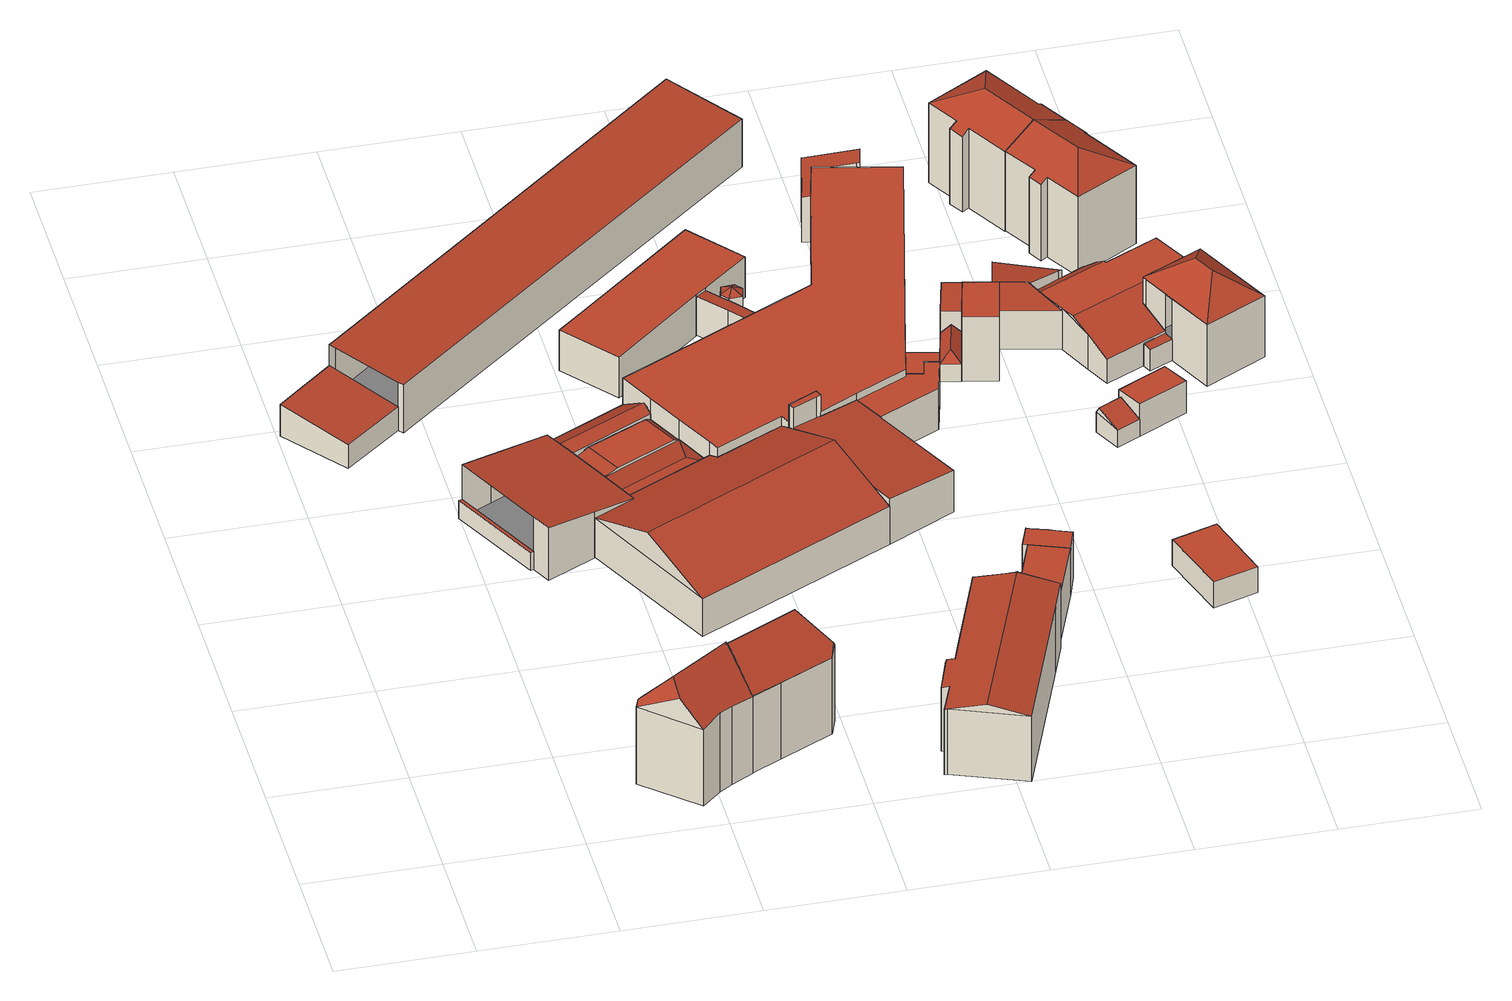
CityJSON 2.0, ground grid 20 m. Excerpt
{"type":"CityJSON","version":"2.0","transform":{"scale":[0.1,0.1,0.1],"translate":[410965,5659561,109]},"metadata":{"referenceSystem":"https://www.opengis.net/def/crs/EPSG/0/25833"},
"CityObjects":{
"building1":{"type":"Building","attributes":{"Dachtyp_tdc":"tdcFreeFormRoof","Gemeindeschluessel":14612000,"Dachneigung":48.1,"QualitaetDacherkennung":52,"Geometrietyp2DReferenz":"3000","measuredHeight":19.11,"function":"31001_9998","roofType":"5000"},"geometry":[{"type":"Solid","lod":"2","boundaries":[[[[0,1,2,3]],[[1,4,5,2]],[[4,6,7,5]],[[6,8,9,7]],[[8,10,11,9]],[[10,12,13,11]],[[12,14,15,13]],[[14,16,17,15]],[[16,18,19,17]],[[18,20,21,19]],[[20,0,3,21]],[[22,23,24,0]],[[16,14,25,23,22,20,18]],[[25,12,10,8,6,4,1,24,23]],[[14,12,25]],[[0,20,22]],[[1,0,24]],[[3,2,5,7,9,11,13,15,17,19,21]]]],"semantics":{"surfaces":[{"type":"WallSurface"},{"type":"RoofSurface"},{"type":"GroundSurface"}],"values":[[0,0,0,0,0,0,0,0,0,0,0,1,1,1,0,0,0,2]]}}]},
"building2":{"type":"Building","attributes":{"Gemeindeschluessel":14612000,"Geometrietyp2DReferenz":"3000","function":"31001_2000","roofType":"9999"},"children":["building2-1","building2-2"]},
"building2-1":{"type":"BuildingPart","attributes":{"Dachtyp_tdc":"tdcPolyFlatRoof","Dachneigung":0,"QualitaetDacherkennung":0,"Geometrietyp2DReferenz":"3000","measuredHeight":3,"roofType":"9999"},"parents":["building2"],"geometry":[{"type":"MultiSurface","lod":"2","boundaries":[[[26,27,28,29]],[[29,28,30,31]],[[28,27,32,30]],[[27,26,33,32]],[[31,30,32,33]],[[31,33,26,29]]],"semantics":{"surfaces":[{"type":"RoofSurface"},{"type":"WallSurface"},{"type":"GroundSurface"},{"type":"ClosureSurface","isClosure":"1","QuelleClosure":"LoD1Solid"}],"values":[0,1,1,1,2,3]}}]},
"building2-2":{"type":"BuildingPart","attributes":{"Dachtyp_tdc":"tdcPolyFlatRoof","Dachneigung":7.9,"QualitaetDacherkennung":61,"Geometrietyp2DReferenz":"3000","measuredHeight":8.87,"roofType":"2100"},"parents":["building2"],"geometry":[{"type":"MultiSurface","lod":"2","boundaries":[[[34,35,36,33,26]],[[35,37,38,36]],[[37,39,40,38]],[[39,41,42,40]],[[41,43,44,42]],[[43,45,46,44]],[[45,47,48,46]],[[47,49,50,48]],[[49,51,52,50]],[[51,53,29,31,52]],[[51,49,47,45,43,41,39,37,35,34,53]],[[31,33,36,38,40,42,44,46,48,50,52]]],"semantics":{"surfaces":[{"type":"WallSurface"},{"type":"RoofSurface"},{"type":"GroundSurface"}],"values":[0,0,0,0,0,0,0,0,0,0,1,2]}}]},
"building3":{"type":"Building","attributes":{"Dachtyp_tdc":"tdcFreeFormRoof","Gemeindeschluessel":14612000,"Dachneigung":47.84,"QualitaetDacherkennung":61,"Geometrietyp2DReferenz":"3000","measuredHeight":18.99,"function":"31001_9998","roofType":"5000"},"geometry":[{"type":"Solid","lod":"2","boundaries":[[[[54,55,56,57]],[[55,58,59,56]],[[58,60,61,59]],[[60,62,63,61]],[[62,14,64,63]],[[14,65,66,64]],[[65,54,57,66]],[[67,68,69,70,71]],[[72,73,74,71,70]],[[74,75,76,60,67,71]],[[60,76,62]],[[62,76,75,14]],[[65,73,72,54]],[[14,75,74,73,65]],[[54,72,70,69,55]],[[55,69,68,58]],[[58,68,67,60]],[[57,56,59,61,63,64,66]]]],"semantics":{"surfaces":[{"type":"WallSurface"},{"type":"RoofSurface"},{"type":"GroundSurface"}],"values":[[0,0,0,0,0,0,0,1,1,1,0,0,0,0,0,0,0,2]]}}]},
"building4":{"type":"Building","attributes":{"Dachtyp_tdc":"tdcFreeFormRoof","Gemeindeschluessel":14612000,"Dachneigung":32.96,"QualitaetDacherkennung":52,"Geometrietyp2DReferenz":"3000","measuredHeight":6.72,"function":"31001_2000","roofType":"5000"},"geometry":[{"type":"Solid","lod":"2","boundaries":[[[[77,78,79,80]],[[78,81,82,79]],[[81,83,84,82]],[[83,85,86,84]],[[85,77,80,86]],[[87,88,77,85,83]],[[81,78,88,87]],[[78,77,88]],[[83,81,87]],[[80,79,82,84,86]]]],"semantics":{"surfaces":[{"type":"WallSurface"},{"type":"RoofSurface"},{"type":"GroundSurface"}],"values":[[0,0,0,0,0,1,1,0,0,2]]}}]},
"building5":{"type":"Building","attributes":{"Dachtyp_tdc":"tdcCutGableRoof","Gemeindeschluessel":14612000,"Dachneigung":0.396,"QualitaetDacherkennung":20,"Geometrietyp2DReferenz":"3000","measuredHeight":5.28,"function":"31001_2000","roofType":"9999"},"geometry":[{"type":"Solid","lod":"2","boundaries":[[[[89,90,82,91]],[[90,92,79,82]],[[92,93,94,79]],[[93,89,91,94]],[[90,89,95,96]],[[92,90,96,97]],[[93,92,97,98]],[[89,93,98,95]],[[97,96,95,98]],[[91,82,79,94]]]],"semantics":{"surfaces":[{"type":"WallSurface"},{"type":"RoofSurface"},{"type":"GroundSurface"}],"values":[[0,0,0,0,1,0,1,0,1,2]]}}]},
"building6":{"type":"Building","attributes":{"Dachtyp_tdc":"tdcHipAndGableRoof","Gemeindeschluessel":14612000,"Dachneigung":10.09,"QualitaetDacherkennung":33,"Geometrietyp2DReferenz":"3000","measuredHeight":5.7,"function":"31001_2000","roofType":"5000"},"geometry":[{"type":"Solid","lod":"2","boundaries":[[[[99,100,91,101]],[[100,102,94,91]],[[102,103,104,94]],[[103,105,106,104]],[[105,107,108,106]],[[107,99,101,108]],[[103,102,109]],[[102,100,99,107,109]],[[107,105,103,109]],[[101,91,94,104,106,108]]]],"semantics":{"surfaces":[{"type":"WallSurface"},{"type":"RoofSurface"},{"type":"GroundSurface"}],"values":[[0,0,0,0,0,0,1,1,1,2]]}}]},
"building7":{"type":"Building","attributes":{"Dachtyp_tdc":"tdcFreeFormRoof","Gemeindeschluessel":14612000,"Dachneigung":20.27,"QualitaetDacherkennung":73,"Geometrietyp2DReferenz":"3000","measuredHeight":10.78,"function":"31001_2000","roofType":"5000"},"geometry":[{"type":"Solid","lod":"2","boundaries":[[[[110,111,112,113]],[[111,114,115,112]],[[114,116,117,115]],[[116,118,119,117]],[[118,47,120,119]],[[47,121,106,120]],[[121,122,104,106]],[[122,123,124,104]],[[123,125,126,124]],[[125,110,113,126]],[[111,110,125,123,122,121,47,118,127,128]],[[116,114,128,127]],[[114,111,128]],[[118,116,127]],[[113,112,115,117,119,120,106,104,124,126]]]],"semantics":{"surfaces":[{"type":"WallSurface"},{"type":"RoofSurface"},{"type":"GroundSurface"}],"values":[[0,0,0,0,0,0,0,0,0,0,1,1,0,0,2]]}}]},
"building8":{"type":"Building","attributes":{"Gemeindeschluessel":14612000,"Geometrietyp2DReferenz":"3000","function":"31001_2000","roofType":"9999"},"children":["building8-1","building8-2"]},
"building8-1":{"type":"BuildingPart","attributes":{"Dachtyp_tdc":"tdcPolyFlatRoof","Dachneigung":6.67,"QualitaetDacherkennung":52,"Geometrietyp2DReferenz":"3000","measuredHeight":5.42,"roofType":"2100"},"parents":["building8"],"geometry":[{"type":"MultiSurface","lod":"2","boundaries":[[[129,130,131,132]],[[130,133,134,131]],[[135,129,132,136]],[[135,133,130,129]],[[132,131,134,136]]],"semantics":{"surfaces":[{"type":"WallSurface"},{"type":"RoofSurface"},{"type":"GroundSurface"}],"values":[0,0,0,1,2]}}]},
"building8-2":{"type":"BuildingPart","attributes":{"Dachtyp_tdc":"tdcPolyFlatRoof","Dachneigung":4.23,"QualitaetDacherkennung":78,"Geometrietyp2DReferenz":"3000","measuredHeight":8.99,"roofType":"2100"},"parents":["building8"],"geometry":[{"type":"MultiSurface","lod":"2","boundaries":[[[137,138,139,134,133]],[[138,140,141,139]],[[140,142,143,141]],[[142,144,145,143]],[[144,146,136,145]],[[146,135,136]],[[146,144,142,140,138,137]],[[134,139,141,143,145,136]]],"semantics":{"surfaces":[{"type":"WallSurface"},{"type":"RoofSurface"},{"type":"GroundSurface"}],"values":[0,0,0,0,0,0,1,2]}}]},
"building9":{"type":"Building","attributes":{"Dachtyp_tdc":"tdcFreeFormRoof","Gemeindeschluessel":14612000,"Dachneigung":14.06,"QualitaetDacherkennung":71,"Geometrietyp2DReferenz":"3000","measuredHeight":12.4,"function":"31001_2000","roofType":"5000"},"geometry":[{"type":"Solid","lod":"2","boundaries":[[[[147,148,149,150]],[[148,151,152,149]],[[151,153,154,152]],[[153,155,156,154]],[[155,157,158,156]],[[157,159,160,158]],[[159,161,162,160]],[[161,163,164,162]],[[163,165,166,164]],[[165,167,168,166]],[[167,169,170,168]],[[169,171,172,170]],[[171,173,174,172]],[[163,161,159,175,176,165]],[[167,176,175,157,155,153,151,148,147,177,178,173,171,169]],[[159,157,175]],[[167,165,176]],[[174,179,180,150,149,152,154,156,158,160,162,164,166,168,170,172]],[[173,178,179,174]],[[178,177,180,179]],[[177,147,150,180]]]],"semantics":{"surfaces":[{"type":"WallSurface"},{"type":"RoofSurface"},{"type":"GroundSurface"}],"values":[[0,0,0,0,0,0,0,0,0,0,0,0,0,1,1,0,0,2,0,0,0]]}}]},
"building10":{"type":"Building","attributes":{"Dachtyp_tdc":"tdcPolyFlatRoof","Gemeindeschluessel":14612000,"Dachneigung":0,"QualitaetDacherkennung":36,"Geometrietyp2DReferenz":"3000","measuredHeight":6.91,"function":"31001_2000","roofType":"1000"},"geometry":[{"type":"Solid","lod":"2","boundaries":[[[[181,182,183,184]],[[182,185,186,183]],[[185,187,188,186]],[[187,189,190,188]],[[189,191,192,190]],[[191,193,194,192]],[[193,181,184,194]],[[193,191,189,187,185,182,181]],[[184,183,186,188,190,192,194]]]],"semantics":{"surfaces":[{"type":"WallSurface"},{"type":"RoofSurface"},{"type":"GroundSurface"}],"values":[[0,0,0,0,0,0,0,1,2]]}}]},
"building11":{"type":"Building","attributes":{"Gemeindeschluessel":14612000,"Geometrietyp2DReferenz":"3000","function":"31001_2000","roofType":"9999"},"children":["building11-1","building11-2"]},
"building11-1":{"type":"BuildingPart","attributes":{"Dachtyp_tdc":"tdcPolyFlatRoof","Dachneigung":0,"QualitaetDacherkennung":44,"Geometrietyp2DReferenz":"3000","measuredHeight":11.03,"roofType":"1000"},"parents":["building11"],"geometry":[{"type":"MultiSurface","lod":"2","boundaries":[[[195,196,197,113]],[[196,198,199,200,197]],[[201,195,113,202,203]],[[201,198,196,195]],[[113,197,200,202]]],"semantics":{"surfaces":[{"type":"WallSurface"},{"type":"RoofSurface"},{"type":"GroundSurface"}],"values":[0,0,0,1,2]}}]},
"building11-2":{"type":"BuildingPart","attributes":{"Dachtyp_tdc":"tdcPolyFlatRoof","Dachneigung":3.12,"QualitaetDacherkennung":72,"Geometrietyp2DReferenz":"3000","measuredHeight":7.69,"roofType":"2100"},"parents":["building11"],"geometry":[{"type":"MultiSurface","lod":"2","boundaries":[[[204,205,112,115]],[[205,203,202,112]],[[199,206,207,200]],[[206,208,209,207]],[[208,210,211,209]],[[210,212,213,211]],[[212,204,115,213]],[[212,210,208,206,199,203,205,204]],[[115,112,202,200,207,209,211,213]]],"semantics":{"surfaces":[{"type":"WallSurface"},{"type":"RoofSurface"},{"type":"GroundSurface"}],"values":[0,0,0,0,0,0,0,1,2]}}]},
"building12":{"type":"Building","attributes":{"Dachtyp_tdc":"tdcPolyFlatRoof","Gemeindeschluessel":14612000,"Dachneigung":7.25,"QualitaetDacherkennung":67,"Geometrietyp2DReferenz":"3000","measuredHeight":6.68,"function":"31001_2000","roofType":"2100"},"geometry":[{"type":"Solid","lod":"2","boundaries":[[[[214,215,216,217]],[[215,218,219,216]],[[218,220,221,219]],[[220,222,223,221]],[[222,224,225,223]],[[224,226,227,225]],[[226,214,217,227]],[[226,224,222,220,218,215,214]],[[217,216,219,221,223,225,227]]]],"semantics":{"surfaces":[{"type":"WallSurface"},{"type":"RoofSurface"},{"type":"GroundSurface"}],"values":[[0,0,0,0,0,0,0,1,2]]}}]},
"building13":{"type":"Building","attributes":{"Dachtyp_tdc":"tdcFreeFormRoof","Gemeindeschluessel":14612000,"Dachneigung":32.95,"QualitaetDacherkennung":26,"Geometrietyp2DReferenz":"3000","measuredHeight":7.65,"function":"31001_2000","roofType":"5000"},"geometry":[{"type":"Solid","lod":"2","boundaries":[[[[228,229,219,221]],[[229,230,231,219]],[[230,232,233,231]],[[232,234,235,233]],[[234,236,237,235]],[[236,228,221,237]],[[238,236,234]],[[238,234,232]],[[238,232,230]],[[239,238,230,229]],[[239,229,228]],[[238,239,228,236]],[[221,219,231,233,235,237]]]],"semantics":{"surfaces":[{"type":"WallSurface"},{"type":"RoofSurface"},{"type":"GroundSurface"}],"values":[[0,0,0,0,0,0,1,1,1,1,1,1,2]]}}]},
"building14":{"type":"Building","attributes":{"Dachtyp_tdc":"tdcPolyFlatRoof","Gemeindeschluessel":14612000,"Dachneigung":0,"QualitaetDacherkennung":28,"Geometrietyp2DReferenz":"3000","measuredHeight":8.28,"function":"31001_2000","roofType":"1000"},"geometry":[{"type":"Solid","lod":"2","boundaries":[[[[240,241,242,243]],[[241,244,245,242]],[[244,246,207,245]],[[246,247,200,207]],[[247,248,197,200]],[[248,249,113,197]],[[249,250,126,113]],[[250,251,124,126]],[[251,252,104,124]],[[252,253,94,104]],[[253,254,79,94]],[[254,255,80,79]],[[255,256,225,80]],[[256,257,223,225]],[[257,258,259,223]],[[258,260,261,259]],[[260,262,263,261]],[[262,264,265,263]],[[264,266,267,265]],[[266,268,269,267]],[[268,240,243,269]],[[268,266,264,262,260,258,257,256,255,254,253,252,251,250,249,248,247,246,244,241,240]],[[243,242,245,207,200,197,113,126,124,104,94,79,80,225,223,259,261,263,265,267,269]]]],"semantics":{"surfaces":[{"type":"WallSurface"},{"type":"RoofSurface"},{"type":"GroundSurface"}],"values":[[0,0,0,0,0,0,0,0,0,0,0,0,0,0,0,0,0,0,0,0,0,1,2]]}}]},
"building15":{"type":"Building","attributes":{"Dachtyp_tdc":"tdcPolyFlatRoof","Gemeindeschluessel":14612000,"Dachneigung":0,"QualitaetDacherkennung":62,"Geometrietyp2DReferenz":"3000","measuredHeight":7.98,"function":"31001_2000","roofType":"1000"},"geometry":[{"type":"Solid","lod":"2","boundaries":[[[[270,271,272,273]],[[271,274,275,272]],[[274,276,277,275]],[[276,278,279,277]],[[278,280,281,279]],[[280,282,283,281]],[[282,270,273,283]],[[282,280,278,276,274,271,270]],[[273,272,275,277,279,281,283]]]],"semantics":{"surfaces":[{"type":"WallSurface"},{"type":"RoofSurface"},{"type":"GroundSurface"}],"values":[[0,0,0,0,0,0,0,1,2]]}}]},
"building16":{"type":"Building","attributes":{"Dachtyp_tdc":"tdcPolyFlatRoof","Gemeindeschluessel":14612000,"Dachneigung":0,"QualitaetDacherkennung":77,"Geometrietyp2DReferenz":"3000","measuredHeight":7.06,"function":"31001_2000","roofType":"1000"},"geometry":[{"type":"Solid","lod":"2","boundaries":[[[[208,206,284,285]],[[206,286,287,284]],[[286,288,289,287]],[[288,290,291,289]],[[290,292,293,291]],[[292,294,295,293]],[[294,296,297,295]],[[296,208,285,297]],[[296,294,292,290,288,286,206,208]],[[285,284,287,289,291,293,295,297]]]],"semantics":{"surfaces":[{"type":"WallSurface"},{"type":"RoofSurface"},{"type":"GroundSurface"}],"values":[[0,0,0,0,0,0,0,0,1,2]]}}]},
"building17":{"type":"Building","attributes":{"Dachtyp_tdc":"tdcPolyFlatRoof","Gemeindeschluessel":14612000,"Dachneigung":0,"QualitaetDacherkennung":62,"Geometrietyp2DReferenz":"3000","measuredHeight":7.77,"function":"31001_2000","roofType":"1000"},"geometry":[{"type":"Solid","lod":"2","boundaries":[[[[298,299,300,301]],[[299,302,303,300]],[[302,304,305,303]],[[304,306,307,305]],[[306,308,309,307]],[[308,310,311,309]],[[310,312,313,311]],[[312,298,301,313]],[[312,310,308,306,304,302,299,298]],[[301,300,303,305,307,309,311,313]]]],"semantics":{"surfaces":[{"type":"WallSurface"},{"type":"RoofSurface"},{"type":"GroundSurface"}],"values":[[0,0,0,0,0,0,0,0,1,2]]}}]},
"building18":{"type":"Building","attributes":{"Dachtyp_tdc":"tdcPolyFlatRoof","Gemeindeschluessel":14612000,"Dachneigung":0,"QualitaetDacherkennung":71,"Geometrietyp2DReferenz":"3000","measuredHeight":6.98,"function":"31001_2000","roofType":"1000"},"geometry":[{"type":"Solid","lod":"2","boundaries":[[[[314,315,316,317]],[[315,318,319,316]],[[318,320,321,319]],[[320,322,323,321]],[[322,324,325,323]],[[324,314,317,325]],[[324,322,320,318,315,314]],[[317,316,319,321,323,325]]]],"semantics":{"surfaces":[{"type":"WallSurface"},{"type":"RoofSurface"},{"type":"GroundSurface"}],"values":[[0,0,0,0,0,0,1,2]]}}]},
"building19":{"type":"Building","attributes":{"Dachtyp_tdc":"tdcFreeFormRoof","Gemeindeschluessel":14612000,"Dachneigung":42.32,"QualitaetDacherkennung":24,"Geometrietyp2DReferenz":"3000","measuredHeight":4.3,"function":"31001_9998","roofType":"5000"},"geometry":[{"type":"Solid","lod":"2","boundaries":[[[[326,327,328,329]],[[327,330,331,328]],[[330,332,333,331]],[[332,326,329,333]],[[334,332,330]],[[335,334,330,327]],[[335,327,326]],[[334,335,326,332]],[[329,328,331,333]]]],"semantics":{"surfaces":[{"type":"WallSurface"},{"type":"RoofSurface"},{"type":"GroundSurface"}],"values":[[0,0,0,0,0,1,1,1,2]]}}]},
"building20":{"type":"Building","attributes":{"Dachtyp_tdc":"tdcPolyFlatRoof","Gemeindeschluessel":14612000,"Dachneigung":10.72,"QualitaetDacherkennung":69,"Geometrietyp2DReferenz":"3000","measuredHeight":9.05,"function":"31001_2000","roofType":"2100"},"geometry":[{"type":"Solid","lod":"2","boundaries":[[[[336,337,338,339]],[[337,340,341,338]],[[340,342,343,341]],[[342,344,345,343]],[[344,346,347,345]],[[346,348,349,347]],[[348,336,339,349]],[[348,346,344,342,340,337,336]],[[339,338,341,343,345,347,349]]]],"semantics":{"surfaces":[{"type":"WallSurface"},{"type":"RoofSurface"},{"type":"GroundSurface"}],"values":[[0,0,0,0,0,0,0,1,2]]}}]},
"building21":{"type":"Building","attributes":{"Dachtyp_tdc":"tdcGableRoof","Gemeindeschluessel":14612000,"Dachneigung":67.53,"QualitaetDacherkennung":9,"Geometrietyp2DReferenz":"3000","measuredHeight":15.44,"function":"31001_9998","roofType":"3100"},"geometry":[{"type":"Solid","lod":"2","boundaries":[[[[350,351,352,353]],[[351,354,355,352]],[[354,356,357,355]],[[356,350,353,357]],[[354,351,358]],[[350,356,359]],[[351,350,359,358]],[[356,354,358,359]],[[353,352,355,357]]]],"semantics":{"surfaces":[{"type":"WallSurface"},{"type":"RoofSurface"},{"type":"GroundSurface"}],"values":[[0,0,0,0,0,0,1,1,2]]}}]},
"building22":{"type":"Building","attributes":{"Dachtyp_tdc":"tdcPolyFlatRoof","Gemeindeschluessel":14612000,"Dachneigung":0,"QualitaetDacherkennung":84,"Geometrietyp2DReferenz":"3000","measuredHeight":4.38,"function":"31001_2000","roofType":"1000"},"geometry":[{"type":"Solid","lod":"2","boundaries":[[[[360,361,362,363]],[[361,364,365,362]],[[364,366,367,365]],[[366,360,363,367]],[[366,364,361,360]],[[363,362,365,367]]]],"semantics":{"surfaces":[{"type":"WallSurface"},{"type":"RoofSurface"},{"type":"GroundSurface"}],"values":[[0,0,0,0,1,2]]}}]},
"building23":{"type":"Building","attributes":{"Dachtyp_tdc":"tdcPolyFlatRoof","Gemeindeschluessel":14612000,"Dachneigung":5.25,"QualitaetDacherkennung":64,"Geometrietyp2DReferenz":"3000","measuredHeight":7.02,"function":"31001_9998","roofType":"2100"},"geometry":[{"type":"Solid","lod":"2","boundaries":[[[[368,369,370,371]],[[369,372,333,370]],[[372,373,331,333]],[[373,374,375,331]],[[374,376,377,375]],[[376,378,379,377]],[[378,380,381,379]],[[380,368,371,381]],[[380,378,376,374,373,372,369,368]],[[371,370,333,331,375,377,379,381]]]],"semantics":{"surfaces":[{"type":"WallSurface"},{"type":"RoofSurface"},{"type":"GroundSurface"}],"values":[[0,0,0,0,0,0,0,0,1,2]]}}]},
"building24":{"type":"Building","attributes":{"Dachtyp_tdc":"tdcGableRoof","Gemeindeschluessel":14612000,"Dachneigung":19.64,"QualitaetDacherkennung":18,"Geometrietyp2DReferenz":"3000","measuredHeight":4.36,"function":"31001_9998","roofType":"3100"},"geometry":[{"type":"Solid","lod":"2","boundaries":[[[[382,383,384,385]],[[383,386,387,384]],[[386,388,389,387]],[[388,382,385,389]],[[386,383,390]],[[382,388,391]],[[383,382,391,390]],[[388,386,390,391]],[[385,384,387,389]]]],"semantics":{"surfaces":[{"type":"WallSurface"},{"type":"RoofSurface"},{"type":"GroundSurface"}],"values":[[0,0,0,0,0,0,1,1,2]]}}]},
"building25":{"type":"Building","attributes":{"Dachtyp_tdc":"tdcPolyFlatRoof","Gemeindeschluessel":14612000,"Dachneigung":9.82,"QualitaetDacherkennung":72,"Geometrietyp2DReferenz":"3000","measuredHeight":6.17,"function":"31001_9998","roofType":"2100"},"geometry":[{"type":"Solid","lod":"2","boundaries":[[[[392,393,394,395]],[[393,396,397,394]],[[396,398,399,397]],[[398,400,401,399]],[[400,402,403,401]],[[402,392,395,403]],[[402,400,398,396,393,392]],[[395,394,397,399,401,403]]]],"semantics":{"surfaces":[{"type":"WallSurface"},{"type":"RoofSurface"},{"type":"GroundSurface"}],"values":[[0,0,0,0,0,0,1,2]]}}]},
"building26":{"type":"Building","attributes":{"Dachtyp_tdc":"tdcPolyFlatRoof","Gemeindeschluessel":14612000,"Dachneigung":3.52,"QualitaetDacherkennung":49,"Geometrietyp2DReferenz":"3000","measuredHeight":5.54,"function":"31001_9998","roofType":"2100"},"geometry":[{"type":"Solid","lod":"2","boundaries":[[[[404,405,389,385]],[[405,406,407,389]],[[406,408,409,407]],[[408,410,411,409]],[[410,404,385,411]],[[410,408,406,405,404]],[[385,389,407,409,411]]]],"semantics":{"surfaces":[{"type":"WallSurface"},{"type":"RoofSurface"},{"type":"GroundSurface"}],"values":[[0,0,0,0,0,1,2]]}}]},
"building27":{"type":"Building","attributes":{"Dachtyp_tdc":"tdcFreeFormRoof","Gemeindeschluessel":14612000,"Dachneigung":1.82,"QualitaetDacherkennung":47,"Geometrietyp2DReferenz":"3000","measuredHeight":7.08,"function":"31001_9998","roofType":"5000"},"geometry":[{"type":"Solid","lod":"2","boundaries":[[[[412,413,414,415]],[[413,416,417,414]],[[416,418,419,417]],[[418,420,421,419]],[[420,422,423,421]],[[422,380,424,423]],[[380,425,426,424]],[[425,427,428,426]],[[427,429,430,428]],[[429,431,432,430]],[[431,433,434,432]],[[433,435,436,434]],[[435,437,438,436]],[[437,439,440,438]],[[439,441,442,440]],[[441,412,415,442]],[[412,441,443,444,420,418,416,413]],[[445,435,433,431,429,427,425,446]],[[443,439,437,445,446,380,422,444]],[[437,435,445]],[[422,420,444]],[[425,380,446]],[[441,439,443]],[[415,414,417,419,421,423,424,426,428,430,432,434,436,438,440,442]]]],"semantics":{"surfaces":[{"type":"WallSurface"},{"type":"RoofSurface"},{"type":"GroundSurface"}],"values":[[0,0,0,0,0,0,0,0,0,0,0,0,0,0,0,0,1,1,1,0,0,0,0,2]]}}]},
"building28":{"type":"Building","attributes":{"Dachtyp_tdc":"tdcHipAndGableRoof","Gemeindeschluessel":14612000,"Dachneigung":27.83,"QualitaetDacherkennung":72,"Geometrietyp2DReferenz":"3000","measuredHeight":16.27,"function":"31001_9998","roofType":"5000"},"geometry":[{"type":"Solid","lod":"2","boundaries":[[[[447,448,449,450]],[[448,451,452,449]],[[451,453,454,452]],[[453,455,456,454]],[[455,457,458,456]],[[457,459,460,458]],[[459,461,462,460]],[[461,463,464,462]],[[463,465,466,464]],[[465,467,468,466]],[[467,469,470,468]],[[469,447,450,470]],[[465,463,471]],[[463,461,459,457,455,453,451,471]],[[451,448,447,469,467,465,471]],[[450,449,452,454,456,458,460,462,464,466,468,470]]]],"semantics":{"surfaces":[{"type":"WallSurface"},{"type":"RoofSurface"},{"type":"GroundSurface"}],"values":[[0,0,0,0,0,0,0,0,0,0,0,0,1,1,1,2]]}}]},
"building29":{"type":"Building","attributes":{"Dachtyp_tdc":"tdcHipAndGableRoof","Gemeindeschluessel":14612000,"Dachneigung":27.18,"QualitaetDacherkennung":69,"Geometrietyp2DReferenz":"3000","measuredHeight":16.18,"function":"31001_9998","roofType":"5000"},"geometry":[{"type":"Solid","lod":"2","boundaries":[[[[472,473,474,475]],[[473,476,477,474]],[[476,451,478,477]],[[451,479,480,478]],[[479,447,481,480]],[[447,482,483,481]],[[482,484,485,483]],[[484,486,487,485]],[[486,488,489,487]],[[488,490,491,489]],[[490,492,493,491]],[[492,472,475,493]],[[488,486,494]],[[486,484,482,447,479,451,494]],[[451,476,473,472,492,490,488,494]],[[475,474,477,478,480,481,483,485,487,489,491,493]]]],"semantics":{"surfaces":[{"type":"WallSurface"},{"type":"RoofSurface"},{"type":"GroundSurface"}],"values":[[0,0,0,0,0,0,0,0,0,0,0,0,1,1,1,2]]}}]},
"building30":{"type":"Building","attributes":{"Gemeindeschluessel":14612000,"Geometrietyp2DReferenz":"3000","function":"31001_9998","roofType":"9999"},"children":["building30-1","building30-2"]},
"building30-1":{"type":"BuildingPart","attributes":{"Dachtyp_tdc":"tdcPolyFlatRoof","Dachneigung":7.96,"QualitaetDacherkennung":34,"Geometrietyp2DReferenz":"3000","measuredHeight":3.83,"roofType":"2100"},"parents":["building30"],"geometry":[{"type":"MultiSurface","lod":"2","boundaries":[[[495,496,497,498]],[[496,499,500,497]],[[499,501,417,500]],[[499,496,495,501]],[[417,498,497,500]]],"semantics":{"surfaces":[{"type":"WallSurface"},{"type":"RoofSurface"},{"type":"GroundSurface"}],"values":[0,0,0,1,2]}}]},
"building30-2":{"type":"BuildingPart","attributes":{"Dachtyp_tdc":"tdcHipRoof","Dachneigung":37.19,"QualitaetDacherkennung":73,"Geometrietyp2DReferenz":"3000","measuredHeight":14.32,"roofType":"3200"},"parents":["building30"],"geometry":[{"type":"MultiSurface","lod":"2","boundaries":[[[502,503,504,505]],[[503,506,495,498,504]],[[507,508,414,417,501]],[[508,509,415,414]],[[509,510,442,415]],[[510,502,505,442]],[[503,502,511]],[[512,513,514]],[[502,512,514,511]],[[515,503,511,514,513,516,517]],[[506,515,517,507]],[[507,517,516,508]],[[508,516,513,509]],[[503,515,506]],[[509,513,512,510]],[[510,512,502]],[[505,504,498,417,414,415,442]]],"semantics":{"surfaces":[{"type":"WallSurface"},{"type":"RoofSurface"},{"type":"GroundSurface"}],"values":[0,0,0,0,0,0,1,1,1,1,0,0,0,0,0,0,2]}}]}
},
"vertices":[
[293,101,151],[302,111,159],[302,111,20],[293,101,20],[324,131,154],[324,131,20],[345,148,151],[345,148,20],[370,164,151],[370,164,20],[394,178,153],[394,178,20],[404,183,155],[404,183,20],[452,88,150],[452,88,20],[419,70,153],[419,70,20],[400,58,154],[400,58,20],[371,32,149],[371,32,20],[343,57,189],[339,79,211],[296,104,161],[427,138,211],
[200,740,50],[195,738,50],[263,601,50],[268,603,50],[263,601,20],[268,603,20],[195,738,20],[200,740,20],
[200,740,109],[245,762,102],[245,762,20],[334,806,88],[334,806,20],[354,767,88],[354,767,20],[381,712,88],[381,712,20],[396,681,88],[396,681,20],[409,654,88],[409,654,20],[416,640,88],[416,640,20],[354,609,98],[354,609,20],[282,574,109],[282,574,20],[268,603,109],
[530,247,150],[557,237,150],[557,237,21],[530,247,21],[587,176,150],[587,176,21],[577,149,150],[577,149,21],[497,110,150],[497,110,21],[452,88,21],[404,183,150],[404,183,21],[583,165,163],[587,176,151],[557,237,151],[545,241,164],[534,188,211],[530,247,152],[404,183,152],[428,135,211],[452,88,152],[497,110,151],
[458,886,59],[484,832,78],[484,832,22],[458,886,22],[354,767,78],[354,767,22],[334,806,70],[334,806,22],[327,821,59],[327,821,22],[347,781,89],[478,845,89],
[381,712,66],[354,767,66],[381,712,22],[484,832,69],[511,777,69],[511,777,22],[414,728,75],[386,783,75],[476,827,74],[503,773,74],
[396,681,77],[381,712,71],[396,681,22],[511,777,71],[540,719,69],[540,719,22],[409,654,69],[409,654,22],[401,671,79],[401,671,22],[509,725,79],
[655,739,94],[681,686,116],[681,686,22],[655,739,22],[750,545,86],[750,545,22],[456,401,86],[456,401,22],[354,609,88],[354,609,22],[416,640,22],[409,654,82],[540,719,82],[548,704,88],[548,704,22],[648,753,88],[648,753,22],[404,507,130],[698,652,130],
[74,880,61],[1,972,75],[1,972,21],[74,880,21],[86,1042,75],[86,1042,21],[160,948,61],[160,948,21],
[86,1042,111],[96,1050,111],[96,1050,21],[667,1519,111],[667,1519,21],[749,1419,102],[749,1419,21],[166,941,102],[166,941,21],[160,948,102],
[749,151,118],[759,178,118],[759,178,8],[749,151,8],[814,325,117],[814,325,8],[821,322,119],[821,322,8],[856,309,128],[856,309,8],[869,304,132],[869,304,8],[872,303,132],[872,303,8],[927,283,118],[927,283,8],[908,233,118],[908,233,8],[820,0,118],[820,0,8],[713,41,119],[713,41,8],[708,42,118],[708,42,8],[727,91,118],[727,91,8],[716,95,115],[716,95,8],[871,304,132],[763,22,132],[738,155,115],[736,151,115],[736,151,8],[738,155,8],
[403,1029,90],[439,1059,90],[439,1059,21],[403,1029,21],[621,1210,90],[621,1210,21],[686,1132,90],[686,1132,21],[618,1076,90],[618,1076,21],[602,1063,90],[602,1063,21],[468,951,90],[468,951,21],
[655,739,133],[698,761,133],[698,761,22],[702,751,133],[702,751,97],[702,751,22],[659,730,133],[659,730,22],[659,730,99],
[750,545,99],[681,686,99],[759,780,93],[759,780,22],[782,735,93],[782,735,22],[783,732,93],[783,732,22],[851,596,93],[851,596,22],
[602,1063,88],[618,1076,86],[618,1076,22],[602,1063,22],[634,1057,86],[634,1057,22],[644,1046,86],[644,1046,22],[684,997,86],[684,997,22],[665,988,88],[665,988,22],[637,1022,88],[637,1022,22],
[644,1046,89],[634,1057,89],[639,1075,89],[639,1075,22],[658,1076,89],[658,1076,22],[667,1065,89],[667,1065,22],[663,1047,89],[663,1047,22],[651,1061,98],[650,1060,98],
[847,868,104],[837,822,104],[837,822,22],[847,868,22],[836,817,104],[836,817,22],[759,780,104],[702,751,104],[698,761,104],[655,739,104],[648,753,104],[548,704,104],[540,719,104],[511,777,104],[484,832,104],[458,886,104],[665,988,104],[684,997,104],[756,1033,104],[756,1033,22],[801,1233,104],[801,1233,22],[815,1290,104],[815,1290,22],[875,1276,104],[875,1276,22],[879,1275,104],[879,1275,22],[937,1262,104],[937,1262,22],
[869,304,101],[875,320,101],[875,320,21],[869,304,21],[878,319,101],[878,319,21],[908,400,101],[908,400,21],[963,379,101],[963,379,21],[927,283,101],[927,283,21],[872,303,101],[872,303,21],
[759,780,23],[782,735,23],[836,817,93],[836,817,23],[837,822,93],[837,822,23],[861,816,93],[861,816,23],[867,842,93],[867,842,23],[888,838,93],[888,838,23],[873,780,93],[873,780,23],
[908,400,100],[901,402,100],[901,402,22],[908,400,22],[914,438,100],[914,438,22],[919,436,100],[919,436,22],[943,428,100],[943,428,22],[952,424,100],[952,424,22],[975,415,100],[975,415,22],[963,379,100],[963,379,22],
[861,816,94],[837,822,94],[837,822,24],[861,816,24],[847,868,94],[847,868,24],[892,857,94],[892,857,24],[888,838,94],[888,838,24],[867,842,94],[867,842,24],
[928,878,52],[899,885,52],[899,885,23],[928,878,23],[916,954,52],[916,954,23],[946,948,52],[946,948,23],[931,951,66],[917,896,66],
[815,1290,99],[801,1233,99],[801,1233,21],[815,1290,21],[789,1236,97],[789,1236,21],[809,1322,97],[809,1322,21],[886,1305,112],[886,1305,21],[879,1275,112],[879,1275,21],[875,1276,111],[875,1276,21],
[946,948,50],[994,937,50],[994,937,24],[946,948,24],[978,867,133],[978,867,24],[928,878,133],[928,878,24],[982,885,178],[933,896,178],
[1111,406,70],[1178,427,70],[1178,427,26],[1111,406,26],[1210,320,70],[1210,320,26],[1144,300,70],[1144,300,26],
[1078,918,88],[994,937,88],[994,937,23],[1078,918,23],[946,948,88],[916,954,88],[931,1011,93],[931,1011,23],[999,997,93],[999,997,23],[1046,985,93],[1046,985,23],[1061,953,91],[1061,953,23],
[1136,705,50],[1101,688,50],[1101,688,21],[1136,705,21],[1081,729,55],[1081,729,21],[1116,746,55],[1116,746,21],[1084,724,65],[1118,741,65],
[999,997,90],[1013,1059,79],[1013,1059,28],[999,997,28],[1050,1040,80],[1050,1040,28],[1100,1015,82],[1100,1015,28],[1095,1013,83],[1095,1013,28],[1046,985,90],[1046,985,28],
[1136,705,76],[1116,746,74],[1149,763,74],[1149,763,21],[1189,783,74],[1189,783,21],[1209,742,76],[1209,742,21],
[1190,917,82],[1193,911,80],[1193,911,22],[1190,917,22],[1211,874,63],[1211,874,22],[1120,830,63],[1120,830,22],[1102,867,80],[1102,867,22],[1078,918,92],[1078,918,22],[1061,953,22],[1046,985,73],[1046,985,22],[1095,1013,70],[1095,1013,22],[1100,1015,70],[1100,1015,22],[1133,1029,72],[1133,1029,22],[1134,1028,73],[1134,1028,22],[1151,1025,80],[1151,1025,22],[1159,1007,91],[1159,1007,22],[1238,1045,91],[1238,1045,22],[1280,961,83],[1280,961,22],[1268,984,93],[1088,897,93],[1158,1011,91],[1057,962,91],
[1160,1245,158],[1158,1243,159],[1158,1243,26],[1160,1245,26],[1108,1216,189],[1108,1216,26],[1062,1190,161],[1062,1190,26],[1026,1252,161],[1026,1252,26],[1016,1245,154],[1016,1245,26],[1003,1267,154],[1003,1267,26],[1014,1273,161],[1014,1273,26],[986,1321,161],[986,1321,26],[1079,1375,160],[1079,1375,26],[1131,1287,159],[1131,1287,26],[1135,1288,158],[1135,1288,26],[1060,1299,189],
[1082,1134,156],[1092,1140,162],[1092,1140,27],[1082,1134,27],[1062,1190,162],[1062,1190,27],[1108,1216,27],[1158,1243,160],[1158,1243,27],[1160,1245,27],[1180,1210,158],[1180,1210,27],[1177,1209,160],[1177,1209,27],[1228,1121,160],[1228,1121,27],[1135,1067,162],[1135,1067,27],[1104,1119,162],[1104,1119,27],[1094,1113,156],[1094,1113,27],[1152,1141,189],
[1217,860,58],[1183,844,58],[1183,844,22],[1217,860,22],[1177,857,60],[1177,857,22],[1211,874,60],
[1341,839,126],[1250,793,126],[1250,793,22],[1341,839,22],[1217,860,126],[1211,874,126],[1193,911,126],[1190,917,126],[1280,961,126],[1274,861,165],[1280,961,127],[1190,917,127],[1258,893,165],[1217,860,127],[1193,911,127],[1211,874,127]
]}
